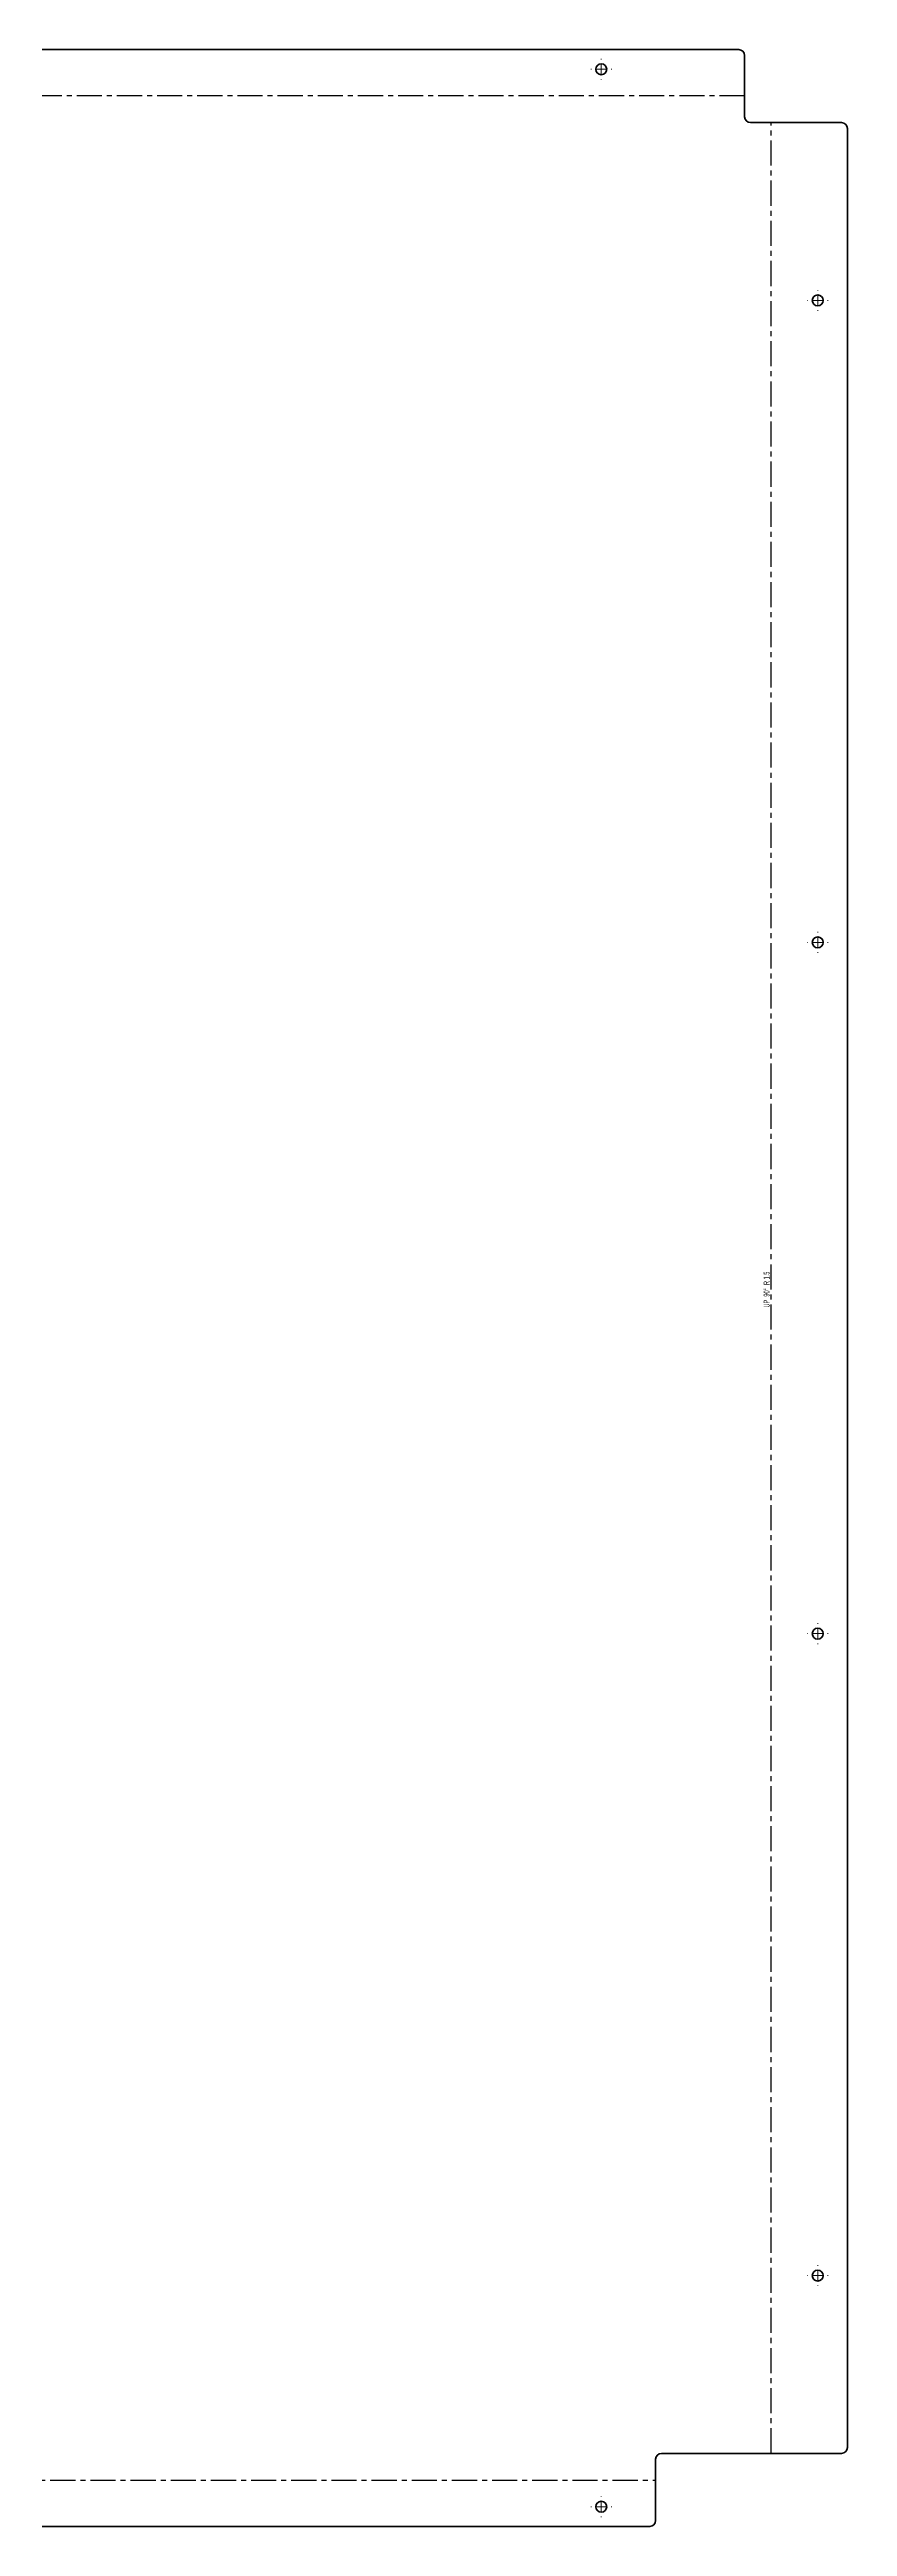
# Model space of a CAD drawing. Header units: millimetres. Extents: x -1349 to 2175, y -1193 to 1439.
# Drawn here: x 413 to 816, y -1193 to 61 of the extents above; entities that cross this region are included whole.
import ezdxf

# ---------------------------------------------------------------- set-up
doc = ezdxf.new("R2010")
doc.units = ezdxf.units.MM
doc.linetypes.add('CENTERX2', pattern=[20.32, 12.7, -2.54, 2.54, -2.54])
doc.styles.add('SLDTEXTSTYLE2', font='TXT', dxfattribs={"width": 0.5675})

# ---------------------------------------------------------------- blocks, each defined once
blk = doc.blocks.new('SW_CENTERMARKSYMBOL_1')
at = {"color": 0, "linetype": 'Continuous', "lineweight": 18}
for p, q in [((-5, 0), (-5.25, 0)), ((0, 0), (-2.5, 0)), ((0, 5), (0, 5.25)), ((0, 0), (0, 2.5)), ((0, 0), (0, -2.5)), ((0, 0), (2.5, 0)), ((5, 0), (5.25, 0)), ((0, -5), (0, -5.25))]:
    blk.add_line(p, q, dxfattribs=at)
blk = doc.blocks.new('SW_CENTERMARKSYMBOL_5')
at = {"color": 0, "linetype": 'Continuous', "lineweight": 18}
for p, q in [((-5, 0), (-5.25, 0)), ((0, 0), (-2.5, 0)), ((0, 5), (0, 5.25)), ((0, 0), (0, 2.5)), ((0, 0), (0, -2.5)), ((0, 0), (2.5, 0)), ((5, 0), (5.25, 0)), ((0, -5), (0, -5.25))]:
    blk.add_line(p, q, dxfattribs=at)
blk = doc.blocks.new('SW_CENTERMARKSYMBOL_13')
at = {"color": 0, "linetype": 'Continuous', "lineweight": 18}
for p, q in [((-5, 0), (-5.25, 0)), ((0, 0), (-2.5, 0)), ((0, 5), (0, 5.25)), ((0, 0), (0, 2.5)), ((0, 0), (0, -2.5)), ((0, 0), (2.5, 0)), ((5, 0), (5.25, 0)), ((0, -5), (0, -5.25))]:
    blk.add_line(p, q, dxfattribs=at)
blk = doc.blocks.new('SW_CENTERMARKSYMBOL_14')
at = {"color": 0, "linetype": 'Continuous', "lineweight": 18}
for p, q in [((-5, 0), (-5.25, 0)), ((0, 0), (-2.5, 0)), ((0, 5), (0, 5.25)), ((0, 0), (0, 2.5)), ((0, 0), (0, -2.5)), ((0, 0), (2.5, 0)), ((5, 0), (5.25, 0)), ((0, -5), (0, -5.25))]:
    blk.add_line(p, q, dxfattribs=at)
blk = doc.blocks.new('SW_CENTERMARKSYMBOL_15')
at = {"color": 0, "linetype": 'Continuous', "lineweight": 18}
for p, q in [((-5, 0), (-5.25, 0)), ((0, 0), (-2.5, 0)), ((0, 5), (0, 5.25)), ((0, 0), (0, 2.5)), ((0, 0), (0, -2.5)), ((0, 0), (2.5, 0)), ((5, 0), (5.25, 0)), ((0, -5), (0, -5.25))]:
    blk.add_line(p, q, dxfattribs=at)
blk = doc.blocks.new('SW_CENTERMARKSYMBOL_16')
at = {"color": 0, "linetype": 'Continuous', "lineweight": 18}
for p, q in [((-5, 0), (-5.25, 0)), ((0, 0), (-2.5, 0)), ((0, 5), (0, 5.25)), ((0, 0), (0, 2.5)), ((0, 0), (0, -2.5)), ((0, 0), (2.5, 0)), ((5, 0), (5.25, 0)), ((0, -5), (0, -5.25))]:
    blk.add_line(p, q, dxfattribs=at)

msp = doc.modelspace()

# ---------------------------------------------------------------- linework, layer by layer
at = {"color": 7, "linetype": 'Continuous', "lineweight": 35}
for p, q in [((-502.8, 60.8), (761.2, 60.8)), ((764.2, 57.8), (764.2, 26.8)), ((767.2, 23.8), (813.2, 23.8)), ((816.2, 20.8), (816.2, -1153.2)), ((719.2, -1159.2), (719.2, -1190.2)), ((813.2, -1156.2), (722.2, -1156.2)), ((716.2, -1193.2), (-457.8, -1193.2))]:
    msp.add_line(p, q, dxfattribs=at)
at = {"color": 7, "linetype": 'CENTERX2'}
for p, q in [((764.2, 37.3), (-505.8, 37.3)), ((777.7, -1156.2), (777.7, 23.8)), ((-460.8, -1169.7), (719.2, -1169.7))]:
    msp.add_line(p, q, dxfattribs=at)
at = {"color": 7, "linetype": 'Continuous', "lineweight": 35}
for centre in [(691.7, 50.8), (801.2, -66.2), (801.2, -391.2), (801.2, -741.2), (801.2, -1066.2), (691.7, -1183.2)]:
    msp.add_circle(centre, 2.75, dxfattribs=at)
for centre, start, end in [((761.2, 57.8), 0, 90), ((767.2, 26.8), 180, 270), ((813.2, 20.8), 0, 90), ((813.2, -1153.2), 270, 0), ((722.2, -1159.2), 90, 180), ((716.2, -1190.2), 270, 0)]:
    msp.add_arc(centre, 3, start, end, dxfattribs=at)

# ---------------------------------------------------------------- block references
at = {"color": 7, "linetype": 'Continuous', "lineweight": 18}
for name, p in [('SW_CENTERMARKSYMBOL_1', (691.7, 50.8)), ('SW_CENTERMARKSYMBOL_16', (801.2, -66.2)), ('SW_CENTERMARKSYMBOL_15', (801.2, -391.2)), ('SW_CENTERMARKSYMBOL_14', (801.2, -741.2)), ('SW_CENTERMARKSYMBOL_13', (801.2, -1066.2)), ('SW_CENTERMARKSYMBOL_5', (691.7, -1183.2))]:
    msp.add_blockref(name, p, dxfattribs=at)

# ---------------------------------------------------------------- texts
at = {"color": 7, "linetype": 'Continuous', "lineweight": 0, "insert": (773.8, -567), "char_height": 3, "attachment_point": 2, "rotation": 90, "style": 'SLDTEXTSTYLE2'}
msp.add_mtext('UP  90°  R 1.5', dxfattribs=at)

doc.saveas('drawing.dxf')
